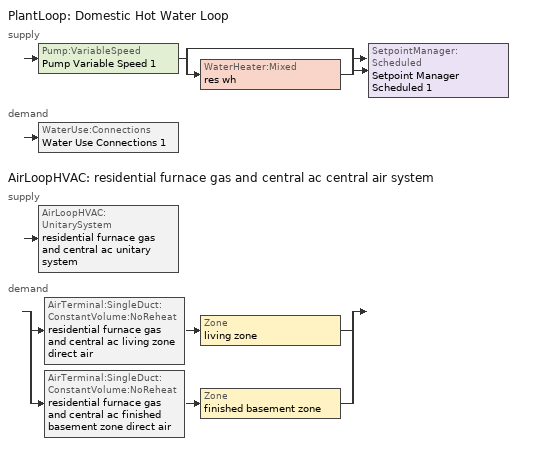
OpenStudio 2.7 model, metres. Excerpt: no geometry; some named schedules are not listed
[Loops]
PlantLoop 'Domestic Hot Water Loop'
 supply: Pump:VariableSpeed 'Pump Variable Speed 1' > split
  | bypass
  | WaterHeater:Mixed 'res wh'
  join > SetpointManager:Scheduled 'Setpoint Manager Scheduled 1'
 demand: WaterUse:Connections 'Water Use Connections 1'
AirLoopHVAC 'residential furnace gas and central ac central air system'
 supply: AirLoopHVAC:UnitarySystem 'residential furnace gas and central ac unitary system'
 demand: split
  | AirTerminal:SingleDuct:ConstantVolume:NoReheat 'residential furnace gas and central ac living zone direct air' > Zone 'living zone'
  | AirTerminal:SingleDuct:ConstantVolume:NoReheat 'residential furnace gas and central ac finished basement zone direct air' > Zone 'finished basement zone'
[Sizing:Zone] Zone Cooling Design Supply Air Temperature Input Method=SupplyAirTemperature; Zone Cooling Design Supply Air Temperature {C}=14; Zone Cooling Design Supply Air Temperature Difference {deltaC}=11.11; Zone Heating Design Supply Air Temperature Input Method=SupplyAirTemperature; Zone Heating Design Supply Air Temperature {C}=40; Zone Heating Design Supply Air Temperature Difference {deltaC}=11.11; Zone Cooling Design Supply Air Humidity Ratio {kg-H2O/kg-air}=0.0085; Zone Heating Design Supply Air Humidity Ratio {kg-H2O/kg-air}=0.008; Cooling Design Air Flow Method=DesignDay; Heating Design Air Flow Method=DesignDay; Account for Dedicated Outdoor Air System=No; Dedicated Outdoor Air System Control Strategy=NeutralSupplyAir; Dedicated Outdoor Air Low Setpoint Temperature for Design {C}=autosize; Dedicated Outdoor Air High Setpoint Temperature for Design {C}=autosize
living zone; garage zone; finished basement zone; res ds_1 ret air zone
[Zone equipment]
living zone: residential furnace gas and central ac living zone direct air
finished basement zone: residential furnace gas and central ac finished basement zone direct air
[PlantLoop]
Domestic Hot Water Loop: Glycol Concentration=0; Maximum Loop Flow Rate {m3/s}=0.01; Plant Loop Volume {m3}=0.003; Load Distribution Scheme=Optimal
[Sizing:Plant]
Domestic Hot Water Loop: Loop Type=Heating; Design Loop Exit Temperature {C}=52.6667; Loop Design Temperature Difference {deltaC}=5.55556; Sizing Option=NonCoincident; Zone Timesteps in Averaging Window=1; Coincident Sizing Factor Mode=None
[Pump:VariableSpeed]
Pump Variable Speed 1: Rated Flow Rate {m3/s}=0.01; Rated Pump Head {Pa}=1; Rated Power Consumption {W}=0; Motor Efficiency=1; Fraction of Motor Inefficiencies to Fluid Stream=0; Coefficient 1 of the Part Load Performance Curve=0; Coefficient 2 of the Part Load Performance Curve=1; Coefficient 3 of the Part Load Performance Curve=0; Coefficient 4 of the Part Load Performance Curve=0; Pump Control Type=Intermittent; Skin Loss Radiative Fraction=0.5; Design Power Sizing Method=PowerPerFlowPerPressure; Design Electric Power per Unit Flow Rate {W/(m3/s)}=348701.1; Design Shaft Power per Unit Flow Rate per Unit Head {W-s/m3-Pa}=1.28205; Design Minimum Flow Rate Fraction=0
[SetpointManager:Scheduled]
Setpoint Manager Scheduled 1: Control Variable=Temperature; Schedule=dhw temp
[WaterHeater:Mixed]
res wh: Tank Volume {m3}=0.143846; Setpoint Temperature Schedule=WH Setpoint Temp; Deadband Temperature Difference {deltaC}=2; Maximum Temperature Limit {C}=99; Heater Control Type=Cycle; Heater Maximum Capacity {W}=11722.8; Heater Minimum Capacity {W}=0; Heater Fuel Type=NaturalGas; Heater Thermal Efficiency=0.773298; Off Cycle Parasitic Fuel Consumption Rate {W}=0; Off Cycle Parasitic Fuel Type=Electricity; Off Cycle Parasitic Heat Fraction to Tank=0; On Cycle Parasitic Fuel Consumption Rate {W}=0; On Cycle Parasitic Fuel Type=Electricity; On Cycle Parasitic Heat Fraction to Tank=0; Ambient Temperature Indicator=ThermalZone; Ambient Temperature Thermal Zone=finished basement zone; Off Cycle Loss Coefficient to Ambient Temperature {W/K}=4.15693; Off Cycle Loss Fraction to Thermal Zone=0.64; On Cycle Loss Coefficient to Ambient Temperature {W/K}=4.15693; On Cycle Loss Fraction to Thermal Zone=1; Use Side Effectiveness=1; Source Side Effectiveness=1; Use Side Design Flow Rate {m3/s}=autosize; Source Side Design Flow Rate {m3/s}=autosize; Indirect Water Heating Recovery Time {hr}=1.5; Source Side Flow Control Mode=IndirectHeatPrimarySetpoint
[WaterUse:Connections]
Water Use Connections 1: Water Use Equipment Name 1=residential shower; Water Use Equipment Name 2=residential sink; Water Use Equipment Name 3=residential bath; Water Use Equipment Name 4=residential shower dist=0.0; Water Use Equipment Name 5=residential sink dist=0.0; Water Use Equipment Name 6=residential bath dist=0.0; Water Use Equipment Name 7=residential dishwasher; Water Use Equipment Name 8=residential clothes washer
[WaterUse:Equipment:Definition]
Name | Peak Flow Rate {m3/s} | Target Temperature Schedule
residential shower | 0.000274695 | residential shower temperature schedule
residential sink | 0.000212399 | residential sink temperature schedule
residential bath | 0.000429619 | residential bath temperature schedule
residential shower dist=0.0 | 0 | residential shower temperature schedule
residential sink dist=0.0 | 0 | residential sink temperature schedule
residential bath dist=0.0 | 0 | residential bath temperature schedule
residential dishwasher | 6.66818e-05 | residential dishwasher temperature schedule
residential clothes washer | 0.000697118 | residential clothes washer temperature schedule
[WaterUse:Equipment] Space=garage finished attic space
Name | Water Use Equipment Definition | Flow Rate Fraction Schedule
residential shower | residential shower | residential shower schedule
residential sink | residential sink | residential sink schedule
residential bath | residential bath | residential bath schedule
residential shower dist=0.0 | residential shower dist=0.0 | residential shower schedule
residential sink dist=0.0 | residential sink dist=0.0 | residential sink schedule
residential bath dist=0.0 | residential bath dist=0.0 | residential bath schedule
residential dishwasher | residential dishwasher | residential dishwasher schedule
residential clothes washer | residential clothes washer | residential clothes washer schedule
[OtherEquipment:Definition] Design Level Calculation Method=EquipmentLevel; Fraction Radiant=0; Fraction Lost=0
Name | Design Level {W} | Fraction Latent
residential shower | 7899.46 | 0.487197
residential sink | 2132.88 | 0.312222
residential bath | 6337.27 | 0
[Coil:Heating:Gas]
residential furnace gas heating coil: Availability Schedule=residential heating season; Gas Burner Efficiency=0.78; Nominal Capacity {W}=29307.1; Parasitic Electric Load {W}=76; Parasitic Gas Load {W}=0; Fuel Type=NaturalGas
[Coil:Cooling:DX:MultiSpeed:StageData] Gross Rated Total Cooling Capacity {W}=17584.3; Rated Air Flow Rate {m3/s}=autosize; Rated Evaporator Fan Power Per Volume Flow Rate {W/(m3/s)}=773.3; Nominal Time for Condensate Removal to Begin {s}=1000; Ratio of Initial Moisture Evaporation Rate and Steady State Latent Capacity=1.5; Maximum Cycling Rate {cycles/hr}=3; Latent Capacity Time Constant {s}=45; Rated Waste Heat Fraction of Power Input=0.2; Waste Heat Function of Temperature Curve=ConstantBiquadratic; Evaporative Condenser Effectiveness=0.9; Evaporative Condenser Air Flow Rate {m3/s}=autosize; Rated Evaporative Condenser Pump Power Consumption {W}=autosize
Name | Gross Rated Sensible Heat Ratio | Gross Rated Cooling COP {W/W} | Total Cooling Capacity Function of Temperature Curve | Total Cooling Capacity Function of Flow Fraction Curve | Energy Input Ratio Function of Temperature Curve | Energy Input Ratio Function of Flow Fraction Curve | Part Load Fraction Correlation Curve
Coil Cooling DX Multi Speed Stage Data 1 | 0.842151 | 6.29072 | Cool-Cap-fT1 | Cool-Cap-fFF1 | Cool-EIR-fT1 | Cool-EIR-fFF1 | Cool-PLF-fPLR1
Coil Cooling DX Multi Speed Stage Data 2 | 0.807589 | 5.96782 | Cool-Cap-fT2 | Cool-Cap-fFF2 | Cool-EIR-fT2 | Cool-EIR-fFF2 | Cool-PLF-fPLR2
Coil Cooling DX Multi Speed Stage Data 3 | 0.703903 | 5.331 | Cool-Cap-fT3 | Cool-Cap-fFF3 | Cool-EIR-fT3 | Cool-EIR-fFF3 | Cool-PLF-fPLR3
Coil Cooling DX Multi Speed Stage Data 4 | 0.712483 | 4.67147 | Cool-Cap-fT4 | Cool-Cap-fFF4 | Cool-EIR-fT4 | Cool-EIR-fFF4 | Cool-PLF-fPLR4
[Coil:Cooling:DX:MultiSpeed]
residential central ac cooling coil: Availability Schedule=residential cooling season; Condenser Type=AirCooled; Apply Part Load Fraction to Speeds Greater than 1=No; Apply Latent Degradation to Speeds Greater than 1=No; Crankcase Heater Capacity {W}=0; Maximum Outdoor Dry-Bulb Temperature for Crankcase Heater Operation {C}=12.7778; Basin Heater Capacity {W/K}=0; Basin Heater Setpoint Temperature {C}=2; Fuel Type=Electricity; Stage 1=Coil Cooling DX Multi Speed Stage Data 1; Stage 2=Coil Cooling DX Multi Speed Stage Data 2; Stage 3=Coil Cooling DX Multi Speed Stage Data 3; Stage 4=Coil Cooling DX Multi Speed Stage Data 4
[Fan:OnOff]
residential furnace gas and central ac supply fan: Availability Schedule=Always On Discrete; Fan Total Efficiency=0.75; Pressure Rise {Pa}=476.748; Maximum Flow Rate {m3/s}=autosize; Motor Efficiency=1; Motor In Airstream Fraction=1; Fan Power Ratio Function of Speed Ratio Curve=residential furnace gas and central ac fan power curve; Fan Efficiency Ratio Function of Speed Ratio Curve=residential furnace gas and central ac fan eff curve
[AirLoopHVAC:UnitarySystem]
residential furnace gas and central ac unitary system: Control Type=Load; Controlling Zone or Thermostat Location=living zone; Dehumidification Control Type=None; Availability Schedule=Always On Discrete; Supply Fan=residential furnace gas and central ac supply fan; Fan Placement=BlowThrough; Supply Air Fan Operating Mode Schedule=Always Off Discrete; Heating Coil=residential furnace gas heating coil; DX Heating Coil Sizing Ratio=1; Cooling Coil=residential central ac cooling coil; Use DOAS DX Cooling Coil=No; DOAS DX Cooling Coil Leaving Minimum Air Temperature {C}=2; Latent Load Control=SensibleOnlyLoadControl; Supply Air Flow Rate During Cooling Operation {m3/s}=autosize; Supply Air Flow Rate During Heating Operation {m3/s}=autosize; Supply Air Flow Rate When No Cooling or Heating is Required {m3/s}=0; Maximum Supply Air Temperature {C}=48.8889; Maximum Outdoor Dry-Bulb Temperature for Supplemental Heater Operation {C}=21; Maximum Cycling Rate {cycles/hr}=2.5; Heat Pump Time Constant {s}=60; Fraction of On-Cycle Power Use=0.01; Heat Pump Fan Delay Time {s}=60; Ancilliary On-Cycle Electric Power {W}=0; Ancilliary Off-Cycle Electric Power {W}=0; Design Specification Multispeed Object=Unitary System Performance Multispeed 1
[UnitarySystemPerformance:Multispeed]
Unitary System Performance Multispeed 1: Single Mode Operation=No; Heating Speed Supply Air Flow Ratio 1=autosize; Cooling Speed Supply Air Flow Ratio 1=0.51; Heating Speed Supply Air Flow Ratio 2=autosize; Cooling Speed Supply Air Flow Ratio 2=0.84; Heating Speed Supply Air Flow Ratio 3=autosize; Cooling Speed Supply Air Flow Ratio 3=1; Heating Speed Supply Air Flow Ratio 4=autosize; Cooling Speed Supply Air Flow Ratio 4=1.19
[AirLoopHVAC]
residential furnace gas and central ac central air system: Availability Schedule=Always On Discrete; Design Supply Air Flow Rate {m3/s}=AutoSize
[Sizing:System]
residential furnace gas and central ac central air system: Type of Load to Size On=Sensible; Design Outdoor Air Flow Rate {m3/s}=Autosize; Central Heating Maximum System Air Flow Ratio=0.3; Preheat Design Temperature {C}=7; Preheat Design Humidity Ratio {kg-H2O/kg-Air}=0.008; Precool Design Temperature {C}=12.8; Precool Design Humidity Ratio {kg-H2O/kg-Air}=0.008; Central Cooling Design Supply Air Temperature {C}=12.8; Central Heating Design Supply Air Temperature {C}=16.7; Sizing Option=NonCoincident; 100% Outdoor Air in Cooling=Yes; 100% Outdoor Air in Heating=Yes; Central Cooling Design Supply Air Humidity Ratio {kg-H2O/kg-Air}=0.0085; Central Heating Design Supply Air Humidity Ratio {kg-H2O/kg-Air}=0.008; Cooling Design Air Flow Method=DesignDay; Cooling Design Air Flow Rate {m3/s}=0; Heating Design Air Flow Method=DesignDay; Heating Design Air Flow Rate {m3/s}=0; System Outdoor Air Method=ZoneSum; Zone Maximum Outdoor Air Fraction=1; Cooling Supply Air Flow Rate Per Floor Area {m3/s-m2}=0.00996765; Cooling Fraction of Autosized Cooling Supply Air Flow Rate=1; Cooling Supply Air Flow Rate Per Unit Cooling Capacity {m3/s-W}=3.94755e-05; Heating Supply Air Flow Rate Per Floor Area {m3/s-m2}=0.00996765; Heating Fraction of Autosized Heating Supply Air Flow Rate=1; Heating Fraction of Autosized Cooling Supply Air Flow Rate=1; Heating Supply Air Flow Rate Per Unit Heating Capacity {m3/s-W}=3.15882e-05; Cooling Design Capacity Method=CoolingDesignCapacity; Cooling Design Capacity {W}=autosize; Cooling Design Capacity Per Floor Area {W/m2}=234.7; Fraction of Autosized Cooling Design Capacity=1; Heating Design Capacity Method=HeatingDesignCapacity; Heating Design Capacity {W}=autosize; Heating Design Capacity Per Floor Area {W/m2}=157; Fraction of Autosized Heating Design Capacity=1; Central Cooling Capacity Control Method=OnOff
[AirTerminal:SingleDuct:ConstantVolume:NoReheat] Availability Schedule=Always On Discrete; Maximum Air Flow Rate {m3/s}=AutoSize
residential furnace gas and central ac living zone direct air; residential furnace gas and central ac finished basement zone direct air
[ElectricEquipment:Definition] Design Level Calculation Method=EquipmentLevel
Name | Design Level {W} | Fraction Latent | Fraction Radiant | Fraction Lost
residential dishwasher | 8743.86 | 0.15 | 0.36 | 0.25
residential clothes washer | 7800.9 | 0 | 0.48 | 0.2
[EnergyManagementSystem:Sensor]
Name | Output Variable or Output Meter Index Key | Output Variable or Output Meter
residential_ceiling_fan_sched_val_sensor | residential ceiling fan schedule | Schedule Value
residential_ceiling_fan_tin_sensor; res_af_1_tin_s | living zone | Zone Mean Air Temperature
res_nv_pb_s |  | Site Outdoor Air Barometric Pressure
res_af_vw_s |  | Site Wind Speed
res_nv_wt_s |  | Site Outdoor Air Humidity Ratio
res_af_1_tt_s | living zone | Zone Outdoor Air Drybulb Temperature
res_nv_1_nva_s | res nv_1 avail schedule | Schedule Value
res_nv_1_sp_s | res nv_1 temp schedule | Schedule Value
res_ds_1_win_s | living zone | Zone Mean Air Humidity Ratio
res_ds_1_ah_mfr_s | Node 18 | System Node Mass Flow Rate
res_ds_1_fan_rtf_s | residential furnace gas and central ac supply fan | Fan Runtime Fraction
res_ds_1_ah_vfr_s | Node 18 | System Node Current Density Volume Flow Rate
res_ds_1_ah_tt_s | Node 18 | System Node Temperature
res_ds_1_ra_t_s | Node 21 | System Node Temperature
res_ds_1_ah_wt_s | Node 18 | System Node Humidity Ratio
res_ds_1_ra_w_s | Node 21 | System Node Humidity Ratio
res_ds_1_ah_t_s | garage zone | Zone Air Temperature
res_ds_1_ah_w_s | garage zone | Zone Mean Air Humidity Ratio
res_infil_1_range_sch_s | res mv_1 range exhaust schedule | Schedule Value
res_infil_1_bath_sch_s | res mv_1 bath exhaust schedule | Schedule Value
res_infil_1_dryer_sch_s | res mv_1 dryer exhaust schedule | Schedule Value
res_infil_1_wh_sch_s | Always On Discrete | Schedule Value
[EnergyManagementSystem:Actuator]
Name | Actuated Component | Actuated Component Type | Actuated Component Control Type
residential_ceiling_fan_sched_override | residential ceiling fan master | Schedule:Constant | Schedule Value
res_nv_1_flow_act | res nv_1 flow | Zone Infiltration | Air Exchange Flow Rate
res_ds_1_sup_s_lk_to_lv_equip_act | res ds_1 sup s lk to lv equip | OtherEquipment | Power Level
res_ds_1_sup_lat_lk_to_lv_equip_act | res ds_1 sup lat lk to lv equip | OtherEquipment | Power Level
res_ds_1_sup_d_cn_to_lv_equip_act | res ds_1 sup d cn to lv equip | OtherEquipment | Power Level
res_ds_1_sup_d_cn_to_ah_equip_act | res ds_1 sup d cn to ah equip | OtherEquipment | Power Level
res_ds_1_ret_d_cn_to_pl_equip_act | res ds_1 ret d cn to pl equip | OtherEquipment | Power Level
res_ds_1_ret_d_cn_to_ah_equip_act | res ds_1 ret d cn to ah equip | OtherEquipment | Power Level
res_ds_1_sup_s_lk_to_ah_equip_act | res ds_1 sup s lk to ah equip | OtherEquipment | Power Level
res_ds_1_sup_lat_lk_to_ah_equip_act | res ds_1 sup lat lk to ah equip | OtherEquipment | Power Level
res_ds_1_ret_s_lk_equip_act | res ds_1 ret s lk equip | OtherEquipment | Power Level
res_ds_1_ret_lat_lk_equip_act | res ds_1 ret lat lk equip | OtherEquipment | Power Level
res_ds_1_ah_to_liv_mix_act | res ds_1 ah to liv mix | ZoneMixing | Air Exchange Flow Rate
res_ds_1_liv_to_ah_mix_act | res ds_1 liv to ah mix | ZoneMixing | Air Exchange Flow Rate
res_infil_1_house_fan_act | res infil_1 house fan | ElectricEquipment | Electric Power Level
res_infil_1_range_fan_act | res infil_1 range fan | ElectricEquipment | Electric Power Level
res_infil_1_bath_fan_act | res infil_1 bath fan | ElectricEquipment | Electric Power Level
res_infil_1_flow_act | res infil_1 flow | Zone Infiltration | Air Exchange Flow Rate
[EnergyManagementSystem:Program]
residential_ceiling_fan_schedule_program: If residential_ceiling_fan_sched_val_sensor == 0; Set residential_ceiling_fan_sched_override = 0; ElseIf residential_ceiling_fan_tin_sensor < 24.389; Set residential_ceiling_fan_sched_override = 0; Else; Set residential_ceiling_fan_sched_override = 1; EndIf
res_nv_1_program: Set Tdiff = res_af_1_tin_s-res_af_1_tt_s; Set dT = (@Abs Tdiff); Set pt = (@RhFnTdbWPb res_af_1_tt_s res_nv_wt_s res_nv_pb_s); Set NVA = 13443.315417397202; Set Cs = 0.00024368211684197043; Set Cw = 0.00010154062060280269; Set MNV = 2.518405946420485; Set MHR = 0.0115; Set MRH = 0.7; Set temp1 = (res_nv_1_nva_s*NVA); Set SGNV = temp1*((((Cs*dT)+(Cw*(res_af_vw_s^2)))^0.5)/1000); If (res_nv_wt_s<MHR) && (pt<MRH) && (res_af_1_tin_s>res_nv_1_sp_s); Set temp2 = (res_af_1_tin_s-res_nv_1_sp_s); Set NVadj1 = temp2/(res_af_1_tin_s-res_af_1_tt_s); Set NVadj2 = (@Min NVadj1 1); Set NVadj3 = (@Max NVadj2 0); Set NVadj = SGNV*NVadj3; Set res_nv_1_flow_act = (@Min NVadj MNV); Else; Set res_nv_1_flow_act = 0; EndIf
[Schedule:Ruleset]
Name | Default Day Schedule
residential cooling season | Schedule Day 8
residential heating season | Schedule Day 11
[Schedule:Day]
Schedule Day 8; Schedule Day 11: 24, 0, 0
residential cooling season allday1; residential cooling season allday2; residential cooling season allday3; residential cooling season allday4; residential cooling season allday5; residential cooling season allday6; residential cooling season allday7; residential cooling season allday8; residential cooling season allday9; residential cooling season allday10; residential cooling season allday11; residential cooling season allday12; residential heating season allday1; residential heating season allday2; residential heating season allday3; residential heating season allday4; residential heating season allday5; residential heating season allday6; residential heating season allday7; residential heating season allday8; residential heating season allday9; residential heating season allday10; residential heating season allday11; residential heating season allday12: 24, 0, 1
[Schedule:Rule] Apply Sunday=Yes; Apply Monday=Yes; Apply Tuesday=Yes; Apply Wednesday=Yes; Apply Thursday=Yes; Apply Friday=Yes; Apply Saturday=Yes; Date Specification Type=DateRange; Start Day=1
Name | Schedule Ruleset | Rule Order | Day Schedule | Start Month | End Month | End Day
residential cooling season allday ruleset1 | residential cooling season | 11 | residential cooling season allday1 | 1 | 1 | 31
residential cooling season allday ruleset2 | residential cooling season | 10 | residential cooling season allday2 | 2 | 2 | 28
residential cooling season allday ruleset3 | residential cooling season | 9 | residential cooling season allday3 | 3 | 3 | 31
residential cooling season allday ruleset4 | residential cooling season | 8 | residential cooling season allday4 | 4 | 4 | 30
residential cooling season allday ruleset5 | residential cooling season | 7 | residential cooling season allday5 | 5 | 5 | 31
residential cooling season allday ruleset6 | residential cooling season | 6 | residential cooling season allday6 | 6 | 6 | 30
residential cooling season allday ruleset7 | residential cooling season | 5 | residential cooling season allday7 | 7 | 7 | 31
residential cooling season allday ruleset8 | residential cooling season | 4 | residential cooling season allday8 | 8 | 8 | 31
residential cooling season allday ruleset9 | residential cooling season | 3 | residential cooling season allday9 | 9 | 9 | 30
residential cooling season allday ruleset10 | residential cooling season | 2 | residential cooling season allday10 | 10 | 10 | 31
residential cooling season allday ruleset11 | residential cooling season | 1 | residential cooling season allday11 | 11 | 11 | 30
residential cooling season allday ruleset12 | residential cooling season | 0 | residential cooling season allday12 | 12 | 12 | 31
residential heating season allday ruleset1 | residential heating season | 11 | residential heating season allday1 | 1 | 1 | 31
residential heating season allday ruleset2 | residential heating season | 10 | residential heating season allday2 | 2 | 2 | 28
residential heating season allday ruleset3 | residential heating season | 9 | residential heating season allday3 | 3 | 3 | 31
residential heating season allday ruleset4 | residential heating season | 8 | residential heating season allday4 | 4 | 4 | 30
residential heating season allday ruleset5 | residential heating season | 7 | residential heating season allday5 | 5 | 5 | 31
residential heating season allday ruleset6 | residential heating season | 6 | residential heating season allday6 | 6 | 6 | 30
residential heating season allday ruleset7 | residential heating season | 5 | residential heating season allday7 | 7 | 7 | 31
residential heating season allday ruleset8 | residential heating season | 4 | residential heating season allday8 | 8 | 8 | 31
residential heating season allday ruleset9 | residential heating season | 3 | residential heating season allday9 | 9 | 9 | 30
residential heating season allday ruleset10 | residential heating season | 2 | residential heating season allday10 | 10 | 10 | 31
residential heating season allday ruleset11 | residential heating season | 1 | residential heating season allday11 | 11 | 11 | 30
residential heating season allday ruleset12 | residential heating season | 0 | residential heating season allday12 | 12 | 12 | 31
[Schedule:Constant]
Name | Value
dhw temp; WH Setpoint Temp | 52.6667
Always On Discrete | 1
residential shower temperature schedule; residential sink temperature schedule; residential bath temperature schedule | 43.3333
Always Off Discrete | 0
residential dishwasher temperature schedule | 51.6667
residential clothes washer temperature schedule | 33.6111
[Curve:Exponent]
residential furnace gas and central ac fan power curve: Coefficient1 Constant=0; Coefficient2 Constant=1; Coefficient3 Constant=3; Minimum Value of x=-100; Maximum Value of x=100
[Curve:Cubic]
residential furnace gas and central ac fan eff curve: Coefficient1 Constant=0; Coefficient2 x=1; Coefficient3 x**2=0; Coefficient4 x**3=0; Minimum Value of x=0; Maximum Value of x=1; Minimum Curve Output=0.01; Maximum Curve Output=1
[Curve:Biquadratic]
Name | Coefficient1 Constant | Coefficient2 x | Coefficient3 x**2 | Coefficient4 y | Coefficient5 y**2 | Coefficient6 x*y | Minimum Value of x | Maximum Value of x | Minimum Value of y | Maximum Value of y
ConstantBiquadratic | 1 | 0 | 0 | 0 | 0 | 0 | -100 | 100 | -100 | 100
Cool-Cap-fT1 | 1.79023 | -0.0772147 | 0.00299549 | 0.00262703 | -6.81238e-05 | -0.000621059 | 13.88 | 23.88 | 18.33 | 51.66
Cool-EIR-fT1 | -0.145057 | 0.0622396 | -0.00190953 | -0.0126081 | 0.00105918 | -0.000331199 | 13.88 | 23.88 | 18.33 | 51.66
Cool-Cap-fT2 | 1.18936 | -0.0251899 | 0.00180131 | 0.00415187 | -4.33299e-05 | -0.000685109 | 13.88 | 23.88 | 18.33 | 51.66
Cool-EIR-fT2 | 1.21043 | -0.0768445 | 0.00151658 | -0.00252612 | 0.00072148 | -0.000160382 | 13.88 | 23.88 | 18.33 | 51.66
Cool-Cap-fT3 | -0.300216 | 0.119456 | -0.00186284 | 0.000730227 | -3.75348e-05 | -0.000439113 | 13.88 | 23.88 | 18.33 | 51.66
Cool-EIR-fT3 | 0.701831 | -0.0492359 | 0.00126482 | 0.0314084 | 0.000362267 | -0.00110507 | 13.88 | 23.88 | 18.33 | 51.66
Cool-Cap-fT4 | 0.96225 | -0.00390871 | 0.00132935 | 0.00160726 | -8.34235e-08 | -0.000654861 | 13.88 | 23.88 | 18.33 | 51.66
Cool-EIR-fT4 | -0.747988 | 0.099915 | -0.0027279 | 0.0269665 | 0.00025133 | -0.000601973 | 13.88 | 23.88 | 18.33 | 51.66
[Curve:Quadratic] Coefficient3 x**2=0; Minimum Value of x=0
Name | Coefficient1 Constant | Coefficient2 x | Maximum Value of x | Minimum Curve Output | Maximum Curve Output
Cool-PLF-fPLR1; Cool-PLF-fPLR2; Cool-PLF-fPLR3; Cool-PLF-fPLR4 | 0.75 | 0.25 | 1 | 0.7 | 1
Cool-Cap-fFF1; Cool-EIR-fFF1; Cool-Cap-fFF2; Cool-EIR-fFF2; Cool-Cap-fFF3; Cool-EIR-fFF3; Cool-Cap-fFF4; Cool-EIR-fFF4 | 1 | 0 | 2 | 0 | 2
